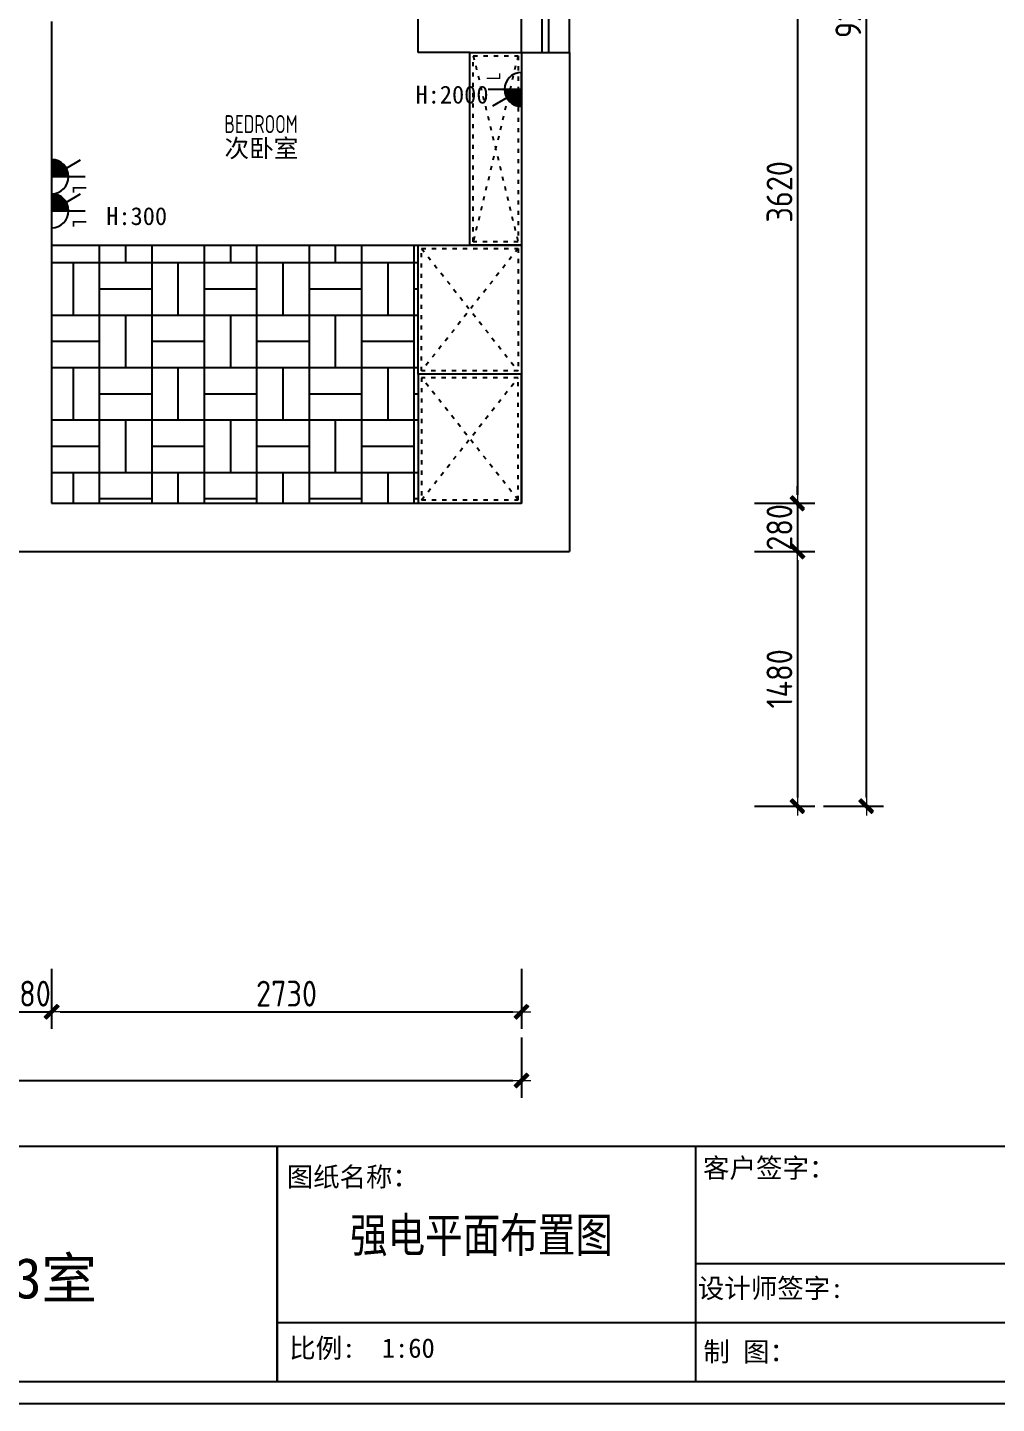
# Model space of a CAD drawing. Header units: millimetres. Extents: x -58733 to 427521, y -235734 to 553534.
# Drawn here: x 331578 to 337208, y -205312 to -197316 of the extents above; entities that cross this region are included whole.
import ezdxf

# ---------------------------------------------------------------- set-up
doc = ezdxf.new("R2010")
doc.units = ezdxf.units.MM
doc.linetypes.add('ACAD_ISO03W100', pattern=[30, 12, -18])
for name, color, linetype in [('00-墙体', 7, 'Continuous'), ('02-活动家具', 1, 'Continuous'), ('图框', 251, 'Continuous'), ('目录文字', 8, 'Continuous')]:
    doc.layers.add(name, color=color, linetype=linetype)
doc.layers.add('P★10 文字说明', color=32, linetype='Continuous', lineweight=0)
doc.layers.add('墙体', color=7, linetype='Continuous', lineweight=30)
doc.styles.add('-仿宋_GB2312', font='simsun.ttc', dxfattribs={"width": 0.8})
doc.styles.add('CCD_DIM', font='ARCHS.SHX')
doc.styles.add('HZ50', font='', dxfattribs={"width": 0.9, "height": 125})
doc.styles.get("Standard").update_dxf_attribs({"font": 'simsun.ttc'})
doc.styles.add('宋体', font='simsun.ttc', dxfattribs={"height": 120})
doc.styles.add('编号', font='ARCHSTYL.SHX', dxfattribs={"width": 0.8})
doc.styles.add('黑体', font='simhei.ttf')
doc.styles.get('HZ50').set_extended_font_data('SimSun')
doc.dimstyles.new('海龍1：50', dxfattribs={"dimscale": 50, "dimtxt": 3, "dimasz": 1, "dimexe": 2, "dimexo": 2, "dimgap": 0.6, "dimtad": 1, "dimdec": 0, "dimrnd": 5, "dimdsep": 46, "dimtxsty": 'CCD_DIM', "dimblk": 'WS-cj', "dimcen": 1, "dimclrd": 242, "dimclre": 242, "dimclrt": 2, "dimadec": 0, "dimazin": 2, "dimtfac": 1, "dimtdec": 0, "dimtix": 1, "dimtmove": 2, "dimatfit": 3, "dimldrblk": 'CCD_Leader_Arrow', "dimfxl": 5, "dimfxlon": 1, "dimtolj": 1, "dimarcsym": 0})

# ---------------------------------------------------------------- blocks, each defined once
blk = doc.blocks.new('图框1比60')
at = {"color": 8}
blk.add_line((176692.2, 45797.4), (176692.2, 44296.7), dxfattribs=at)
at = {"layer": '图框', "color": 8}
for p, q in [((161809.2, 45797.4), (185898.1, 45797.4)), ((161809.2, 45797.4), (185898.1, 45797.4)), ((176692.2, 45797.4), (176692.2, 44296.7)), ((179360, 44296.7), (179360, 45797.4)), ((182010.4, 45046.8), (179360, 45046.8)), ((179360, 44671.9), (176692.2, 44671.9)), ((182010.4, 44671.9), (179360, 44671.9)), ((161809.2, 44296.7), (185898.1, 44296.7))]:
    blk.add_line(p, q, dxfattribs=at)
at = {"layer": '图框', "color": 121}
blk.add_line((161669.6, 44157.2), (186037.7, 44157.2), dxfattribs=at)
at = {"layer": '目录文字', "color": 8, "width": 0.999898}
for s, height, style, p in [('图纸名称：', 123.34, '黑体', (176753.5, 45539.7)), ('客户签字：', 123.79, '宋体', (179404.9, 45595.6)), ('台儿庄路363弄67号603室', 258.725, '宋体', (171665.9, 44826)), ('设计师签字:', 123.79, '宋体', (179371.7, 44829.4)), ('比例:  1:60', 123.79, '宋体', (176768.9, 44448.4)), ('制 图：', 123.79, '宋体', (179407.2, 44425.3))]:
    blk.add_text(s, height=height, dxfattribs=dict(at, style=style)).set_placement(p)
blk = doc.blocks.new('WS-cj')
blk.add_hatch(color=1).paths.add_polyline_path([(0.59, 0.82), (-0.82, -0.59), (-0.59, -0.82), (0.82, 0.59)])
at = {"color": 1, "linetype": 'ByBlock', "lineweight": 0}
for p, q in [((-1.1, 0), (0, 0)), ((0, 0), (1.1, 0))]:
    blk.add_line(p, q, dxfattribs=at)
at = {"color": 1}
blk.add_lwpolyline([(0.59, 0.82), (-0.82, -0.59), (-0.59, -0.82), (0.82, 0.59)], close=True, dxfattribs=at)
blk = doc.blocks.new('*D1330')
at = {"color": 242, "lineweight": -2}
for p, q in [((170394.7, -202785.2), (170394.7, -203135.2)), ((170674.7, -202785.2), (170674.7, -203135.2)), ((170344.7, -203035.2), (170294.7, -203035.2)), ((170394.7, -203035.2), (170674.7, -203035.2)), ((170724.7, -203035.2), (170774.7, -203035.2))]:
    blk.add_line(p, q, dxfattribs=at)
at = {"layer": 'Defpoints', "color": 0}
for p in [(170394.7, -202635.2), (170674.7, -202635.2), (170674.7, -203035.2)]:
    blk.add_point(p, dxfattribs=at)
at = {"color": 242, "linetype": 'ByBlock', "lineweight": -2, "xscale": 50, "yscale": 50, "zscale": 50}
blk.add_blockref('WS-cj', (170394.7, -203035.2), dxfattribs=at)
at = {"color": 242, "linetype": 'ByBlock', "lineweight": -2, "xscale": 50, "yscale": 50, "zscale": 50, "rotation": 180}
blk.add_blockref('WS-cj', (170674.7, -203035.2), dxfattribs=at)
at = {"color": 2, "insert": (170534.7, -202930.2), "char_height": 150, "attachment_point": 5, "style": 'CCD_DIM'}
blk.add_mtext('\\A1;280', dxfattribs=at)
blk = doc.blocks.new('CCD_Leader_Arrow')
at = {"color": 1, "linetype": 'ByBlock'}
blk.add_line((0, 0), (-1, 0), dxfattribs=at)
for points in [[(-0.86, 0.67), (-0.6, 0.85), (-0.24, 0), (0, 0)], [(-0.86, -0.67), (-0.6, -0.85), (-0.24, 0), (0, 0)]]:
    blk.add_solid(points, dxfattribs=at)
blk = doc.blocks.new('*D1331')
at = {"color": 242, "lineweight": -2}
for p, q in [((170674.7, -202785.2), (170674.7, -203135.2)), ((173404.7, -202785.2), (173404.7, -203135.2)), ((170724.7, -203035.2), (173354.7, -203035.2))]:
    blk.add_line(p, q, dxfattribs=at)
at = {"layer": 'Defpoints', "color": 0}
for p in [(170674.7, -202635.2), (173404.7, -202635.2), (173404.7, -203035.2)]:
    blk.add_point(p, dxfattribs=at)
at = {"color": 242, "linetype": 'ByBlock', "lineweight": -2, "xscale": 50, "yscale": 50, "zscale": 50, "rotation": 180}
blk.add_blockref('WS-cj', (170674.7, -203035.2), dxfattribs=at)
at = {"color": 242, "linetype": 'ByBlock', "lineweight": -2, "xscale": 50, "yscale": 50, "zscale": 50}
blk.add_blockref('WS-cj', (173404.7, -203035.2), dxfattribs=at)
at = {"color": 2, "insert": (172039.7, -202930.2), "char_height": 150, "attachment_point": 5, "style": 'CCD_DIM'}
blk.add_mtext('\\A1;2730', dxfattribs=at)
blk = doc.blocks.new('*D1332')
at = {"color": 242, "lineweight": -2}
for p, q in [((165754.7, -203185.2), (165754.7, -203535.2)), ((173404.7, -203185.2), (173404.7, -203535.2)), ((165804.7, -203435.2), (173354.7, -203435.2))]:
    blk.add_line(p, q, dxfattribs=at)
at = {"layer": 'Defpoints', "color": 0}
for p in [(165754.7, -202635.2), (173404.7, -202635.2), (173404.7, -203435.2)]:
    blk.add_point(p, dxfattribs=at)
at = {"color": 242, "linetype": 'ByBlock', "lineweight": -2, "xscale": 50, "yscale": 50, "zscale": 50, "rotation": 180}
blk.add_blockref('WS-cj', (165754.7, -203435.2), dxfattribs=at)
at = {"color": 242, "linetype": 'ByBlock', "lineweight": -2, "xscale": 50, "yscale": 50, "zscale": 50}
blk.add_blockref('WS-cj', (173404.7, -203435.2), dxfattribs=at)
at = {"color": 2, "insert": (169579.7, -203330.2), "char_height": 150, "attachment_point": 5, "style": 'CCD_DIM'}
blk.add_mtext('\\A1;7650', dxfattribs=at)
blk = doc.blocks.new('*D1339')
at = {"color": 242, "lineweight": -2}
for p, q in [((174758.7, -196460.6), (175108.7, -196460.6)), ((175008.7, -196510.6), (175008.7, -200030.6)), ((174758.7, -200080.6), (175108.7, -200080.6))]:
    blk.add_line(p, q, dxfattribs=at)
at = {"layer": 'Defpoints', "color": 0}
for p in [(174608.7, -196460.6), (174608.7, -200080.6), (175008.7, -200080.6)]:
    blk.add_point(p, dxfattribs=at)
at = {"color": 242, "linetype": 'ByBlock', "lineweight": -2, "xscale": 50, "yscale": 50, "zscale": 50}
for p, rotation in [((175008.7, -196460.6), 90), ((175008.7, -200080.6), 270)]:
    blk.add_blockref('WS-cj', p, dxfattribs=dict(at, rotation=rotation))
at = {"color": 2, "insert": (174903.7, -198270.6), "char_height": 150, "attachment_point": 5, "rotation": 90, "style": 'CCD_DIM'}
blk.add_mtext('\\A1;3620', dxfattribs=at)
blk = doc.blocks.new('*D1340')
at = {"color": 242, "lineweight": -2}
for p, q in [((175008.7, -200030.6), (175008.7, -199980.6)), ((174758.7, -200080.6), (175108.7, -200080.6)), ((175008.7, -200080.6), (175008.7, -200360.6)), ((174758.7, -200360.6), (175108.7, -200360.6)), ((175008.7, -200410.6), (175008.7, -200460.6))]:
    blk.add_line(p, q, dxfattribs=at)
at = {"layer": 'Defpoints', "color": 0}
for p in [(174608.7, -200080.6), (174608.7, -200360.6), (175008.7, -200360.6)]:
    blk.add_point(p, dxfattribs=at)
at = {"color": 242, "linetype": 'ByBlock', "lineweight": -2, "xscale": 50, "yscale": 50, "zscale": 50}
for p, rotation in [((175008.7, -200080.6), 270), ((175008.7, -200360.6), 90)]:
    blk.add_blockref('WS-cj', p, dxfattribs=dict(at, rotation=rotation))
at = {"color": 2, "insert": (174903.7, -200220.6), "char_height": 150, "attachment_point": 5, "rotation": 90, "style": 'CCD_DIM'}
blk.add_mtext('\\A1;280', dxfattribs=at)
blk = doc.blocks.new('*D1341')
at = {"color": 242, "lineweight": -2}
for p, q in [((174758.7, -200360.6), (175108.7, -200360.6)), ((175008.7, -200410.6), (175008.7, -201790.6)), ((174758.7, -201840.6), (175108.7, -201840.6))]:
    blk.add_line(p, q, dxfattribs=at)
at = {"layer": 'Defpoints', "color": 0}
for p in [(174608.7, -200360.6), (174608.7, -201840.6), (175008.7, -201840.6)]:
    blk.add_point(p, dxfattribs=at)
at = {"color": 242, "linetype": 'ByBlock', "lineweight": -2, "xscale": 50, "yscale": 50, "zscale": 50}
for p, rotation in [((175008.7, -200360.6), 90), ((175008.7, -201840.6), 270)]:
    blk.add_blockref('WS-cj', p, dxfattribs=dict(at, rotation=rotation))
at = {"color": 2, "insert": (174903.7, -201100.6), "char_height": 150, "attachment_point": 5, "rotation": 90, "style": 'CCD_DIM'}
blk.add_mtext('\\A1;1480', dxfattribs=at)
blk = doc.blocks.new('*D1342')
at = {"color": 242, "lineweight": -2}
for p, q in [((175158.7, -192550.6), (175508.7, -192550.6)), ((175408.7, -201790.6), (175408.7, -192600.6)), ((175158.7, -201840.6), (175508.7, -201840.6))]:
    blk.add_line(p, q, dxfattribs=at)
at = {"layer": 'Defpoints', "color": 0}
for p in [(174608.7, -192550.6), (175408.7, -192550.6), (174608.7, -201840.6)]:
    blk.add_point(p, dxfattribs=at)
at = {"color": 242, "linetype": 'ByBlock', "lineweight": -2, "xscale": 50, "yscale": 50, "zscale": 50}
for p, rotation in [((175408.7, -192550.6), 90), ((175408.7, -201840.6), 270)]:
    blk.add_blockref('WS-cj', p, dxfattribs=dict(at, rotation=rotation))
at = {"color": 2, "insert": (175303.7, -197195.6), "char_height": 150, "attachment_point": 5, "rotation": 90, "style": 'CCD_DIM'}
blk.add_mtext('\\A1;9290', dxfattribs=at)
blk = doc.blocks.new('rthtyhjtyjy')
h = blk.add_hatch(color=2)
edge = h.paths.add_edge_path()
edge.add_line((123117.4, 3335.4), (123216.1, 3335.4))
edge.add_line((123216.1, 3335.4), (123216.1, 3434))
edge.add_ellipse((123216.1, 3335.4), major_axis=(0, 98.6), ratio=1, start_angle=0, end_angle=90)
at = {"color": 2}
for p, q in [((123216.1, 3335.4, -2979.4), (123216.1, 3529.2, -2979.4)), ((123166.8, 3420.8, -2979.4), (123119.2, 3503.2, -2979.4)), ((123117.4, 3335.4, -2979.4), (123314.7, 3335.4, -2979.4))]:
    blk.add_line(p, q, dxfattribs=at)
blk.add_arc((123216.1, 3335.4, -2979.4), 98.6, 0, 180, dxfattribs=at)
at = {"color": 2, "style": 'HZ50', "width": 0.85}
blk.add_text('L', height=78.9, dxfattribs=at).set_placement((123267.2, 3457.8, -1873.5))
blk = doc.blocks.new('家具布置图')
h = blk.add_hatch()
h.set_pattern_fill('2X2BRIKS', color=251, scale=1.5)
h.set_pattern_definition([(0, (188435.8, -201120.6), (0, 304.8), [38.1, 0]), (0, (188435.8, -200968.2), (304.8, 304.8), [304.8, -304.8]), (90, (188435.8, -201120.6), (-304.8, 2e-14), [38.1, 0]), (90, (188893, -201120.6), (-304.8, 304.8), [304.8, -304.8])])
h.paths.add_polyline_path([(170674.7, -198580.6), (172804.7, -198580.6), (172804.7, -199330.6), (172804.7, -200080.6), (170674.7, -200080.6)])
for p, q in [((170674.7, -197280.6), (170674.7, -200080.6)), ((173404.7, -197460.6), (173404.7, -200080.6)), ((173404.7, -197460.6), (173684.7, -197460.6)), ((173684.7, -197460.6), (173684.7, -200360.6)), ((170674.7, -200080.6), (173404.7, -200080.6)), ((170394.7, -200360.6), (173684.7, -200360.6))]:
    blk.add_line(p, q)
at = {"color": 12}
for points in [[(173684.7, -197460.6), (173684.7, -196180.6), (172374.7, -196180.6)], [(173404.7, -197460.6), (173404.7, -196460.6), (172374.7, -196460.6)]]:
    blk.add_lwpolyline(points, dxfattribs=at)
at = {"layer": '00-墙体', "color": 42}
for points in [[(173564.7, -197460.6), (173564.7, -196300.6), (172374.7, -196300.6)], [(173524.7, -197460.6), (173524.7, -196340.6), (172374.7, -196340.6)]]:
    blk.add_lwpolyline(points, dxfattribs=at)
at = {"layer": '02-活动家具'}
for p, q in [((172804.7, -197460.6), (172804.7, -196460.6)), ((173104.7, -197460.6), (172804.7, -197460.6)), ((170674.7, -198580.6), (172804.7, -198580.6))]:
    blk.add_line(p, q, dxfattribs=at)
at = {"layer": '02-活动家具', "color": 251, "linetype": 'ACAD_ISO03W100', "ltscale": 2}
for p, q in [((173124.7, -197480.6), (173384.7, -198560.6)), ((173384.7, -197480.6), (173124.7, -198560.6)), ((172824.7, -198600.6), (173384.7, -199310.6)), ((173384.7, -198600.6), (172824.7, -199310.6)), ((172824.7, -200060.6), (173384.7, -199350.6)), ((173384.7, -200060.6), (172824.7, -199350.6))]:
    blk.add_line(p, q, dxfattribs=at)
at = {"layer": '02-活动家具'}
for points in [[(173404.7, -198580.6), (173104.7, -198580.6), (173104.7, -197460.6), (173404.7, -197460.6)], [(173404.7, -199330.6), (172804.7, -199330.6), (172804.7, -198580.6), (173404.7, -198580.6)], [(173404.7, -199330.6), (172804.7, -199330.6), (172804.7, -200080.6), (173404.7, -200080.6)]]:
    blk.add_lwpolyline(points, close=True, dxfattribs=at)
at = {"layer": '02-活动家具', "color": 251, "linetype": 'ACAD_ISO03W100', "ltscale": 2}
for points in [[(173384.7, -198560.6), (173124.7, -198560.6), (173124.7, -197480.6), (173384.7, -197480.6)], [(173384.7, -199310.6), (172824.7, -199310.6), (172824.7, -198600.6), (173384.7, -198600.6)], [(173384.7, -199350.6), (172824.7, -199350.6), (172824.7, -200060.6), (173384.7, -200060.6)]]:
    blk.add_lwpolyline(points, close=True, dxfattribs=at)
at = {"layer": 'P★10 文字说明', "insert": (171679, -197824.6), "char_height": 105, "attachment_point": 1, "line_spacing_factor": 0.8, "style": '编号'}
blk.add_mtext('BEDROOM\\P{\\W1;\\f宋体|b0|i0|c134|p2;次卧室}', dxfattribs=at)
for base, p1, p2, picture, middle in [((175408.7, -192550.6), (174608.7, -201840.6), (174608.7, -192550.6), '*D1342', (175303.7, -197195.6)), ((175008.7, -200080.6), (174608.7, -196460.6), (174608.7, -200080.6), '*D1339', (174903.7, -198270.6)), ((175008.7, -200360.6), (174608.7, -200080.6), (174608.7, -200360.6), '*D1340', (174903.7, -200220.6)), ((175008.7, -201840.6), (174608.7, -200360.6), (174608.7, -201840.6), '*D1341', (174903.7, -201100.6))]:
    dim = blk.add_linear_dim(base=base, p1=p1, p2=p2, angle=90, dimstyle='海龍1：50')
    dim.commit()
    dim.dimension.update_dxf_attribs({"geometry": picture, "text_midpoint": middle})
for base, p1, p2, picture, middle in [((173404.7, -203435.2), (165754.7, -202635.2), (173404.7, -202635.2), '*D1332', (169579.7, -203330.2)), ((170674.7, -203035.2), (170394.7, -202635.2), (170674.7, -202635.2), '*D1330', (170534.7, -202930.2)), ((173404.7, -203035.2), (170674.7, -202635.2), (173404.7, -202635.2), '*D1331', (172039.7, -202930.2))]:
    dim = blk.add_linear_dim(base=base, p1=p1, p2=p2, dimstyle='海龍1：50')
    dim.commit()
    dim.dimension.update_dxf_attribs({"geometry": picture, "text_midpoint": middle})

msp = doc.modelspace()

# ---------------------------------------------------------------- block references
at = {"color": 4}
msp.add_blockref('家具布置图', (161043.5, 0), dxfattribs=at)
at = {"color": 5, "xscale": 1.002988308668682, "yscale": 1.002988308668682, "zscale": 1.002988308668682}
for p, rotation in [((337793.6, -321259.7, 2988.3), 89.99999999999999), ((328372.9, -74598.1, 2988.3), 270), ((328372.9, -74796, 2988.3), 270)]:
    msp.add_blockref('rthtyhjtyjy', p, dxfattribs=dict(at, rotation=rotation))
at = {"layer": '墙体', "color": 0, "xscale": 0.9120113186390109, "yscale": 0.9120113186390109, "zscale": 0.9120113186390109}
msp.add_blockref('图框1比60', (171883.6, -245583.6), dxfattribs=at)

# ---------------------------------------------------------------- texts
at = {"color": 1, "char_height": 103.929, "width": 2879.642, "attachment_point": 2}
for s, insert in [('{\\fSimSun|b0|i0|c134|p2;\\C256;H:2000}', (334044.7, -197653.7)), ('{\\fSimSun|b0|i0|c134|p2;\\C256;H:300}', (332212.4, -198359.6))]:
    msp.add_mtext(s, dxfattribs=dict(at, insert=insert))
at = {"layer": '目录文字', "insert": (333451.9, -204232.3), "char_height": 200, "width": 2602.75, "attachment_point": 1, "style": '-仿宋_GB2312'}
msp.add_mtext('强电平面布置图', dxfattribs=at)

doc.saveas('drawing.dxf')
